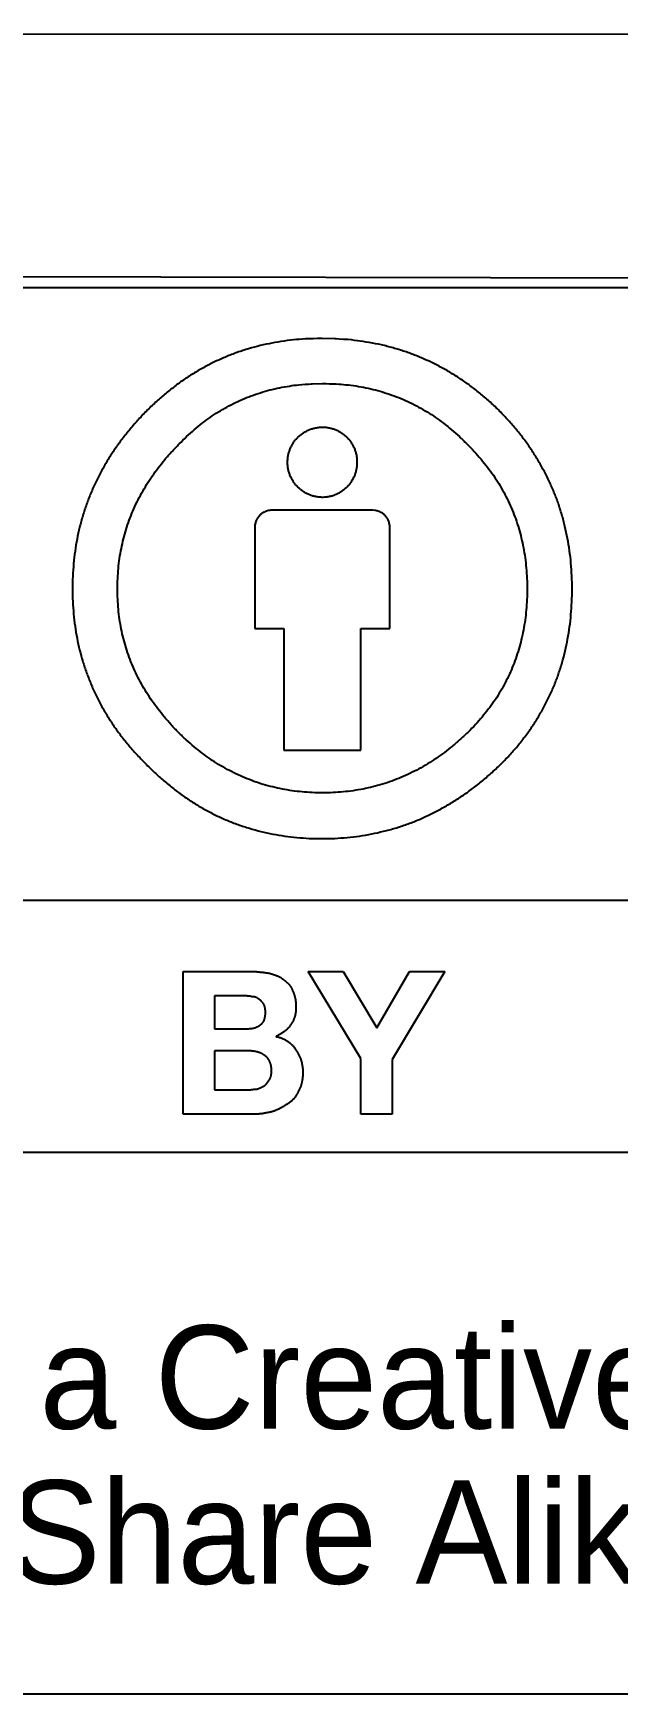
# Model space of a CAD drawing. Header units: inches. Extents: x 0 to 22, y 0 to 17.
# Drawn here: x 20.028 to 20.481, y 0 to 1.285 of the extents above; entities that cross this region are included whole.
import ezdxf

# ---------------------------------------------------------------- set-up
doc = ezdxf.new("R2010")
doc.units = ezdxf.units.IN
doc.header["$LTSCALE"] = 1.21
doc.header["$MEASUREMENT"] = 0
doc.layers.get('0').update_dxf_attribs({"linetype": 'CONTINUOUS'})
doc.layers.add('BALLOONS', color=7, linetype='CONTINUOUS')
doc.styles.get("Standard").update_dxf_attribs({"font": 'veramono.ttf'})

msp = doc.modelspace()

# ---------------------------------------------------------------- linework, layer by layer
at = {"color": 7, "linetype": 'CONTINUOUS'}
msp.add_line((0, 0), (22, 0), dxfattribs=at)
at = {"layer": 'BALLOONS', "color": 7, "linetype": 'CONTINUOUS'}
for p, q in [((18.6251, 1.2854), (21.9932, 1.2841)), ((19.4459, 1.0981), (21.3367, 1.0946)), ((19.4264, 1.0887), (21.3533, 1.0887)), ((20.2622, 1.0489), (20.2521, 1.0491)), ((20.2446, 1.014), (20.2527, 1.0142)), ((20.2792, 0.9561), (20.2793, 0.9533)), ((20.2917, 0.9161), (20.2131, 0.9161)), ((20.2931, 0.916), (20.2917, 0.9161)), ((20.2002, 0.9044), (20.2001, 0.9031)), ((20.2001, 0.9031), (20.2001, 0.8245)), ((20.3047, 0.8245), (20.3047, 0.9031)), ((20.2001, 0.8245), (20.2226, 0.8245)), ((20.2226, 0.8245), (20.2226, 0.7305)), ((20.2823, 0.8245), (20.3047, 0.8245)), ((20.2823, 0.7305), (20.2823, 0.8245)), ((20.2226, 0.7305), (20.2823, 0.7305)), ((21.3739, 0.6141), (19.9968, 0.6141)), ((20.1446, 0.5591), (20.1966, 0.5591)), ((20.1446, 0.4486), (20.1446, 0.5591)), ((20.2415, 0.5591), (20.2687, 0.5591)), ((20.2823, 0.4917), (20.2415, 0.5591)), ((20.2687, 0.5591), (20.2947, 0.5154)), ((20.2947, 0.5154), (20.3201, 0.5591)), ((20.3473, 0.5591), (20.3065, 0.4911)), ((20.3201, 0.5591), (20.3473, 0.5591)), ((20.1922, 0.5402), (20.1688, 0.5402)), ((20.1688, 0.5402), (20.1688, 0.5148)), ((20.1688, 0.5148), (20.1936, 0.5148)), ((20.1954, 0.4976), (20.1688, 0.4976)), ((20.1688, 0.4976), (20.1688, 0.4675)), ((20.1964, 0.4976), (20.1954, 0.4976)), ((20.2823, 0.4486), (20.2823, 0.4917)), ((20.3065, 0.4911), (20.3065, 0.4486)), ((20.1688, 0.4675), (20.1948, 0.4675)), ((20.1984, 0.4486), (20.1446, 0.4486)), ((20.1992, 0.4486), (20.1984, 0.4486)), ((20.3065, 0.4486), (20.2823, 0.4486)), ((21.3846, 0.419), (19.3981, 0.419))]:
    msp.add_line(p, q, dxfattribs=at)
for points, knots in [([(20.2521, 1.0491), (20.2521, 1.0491), (20.2407, 1.0489), (20.2328, 1.0483), (20.2227, 1.0472), (20.2135, 1.0456), (20.2043, 1.0437), (20.1953, 1.0412), (20.1865, 1.0384), (20.1779, 1.035), (20.1695, 1.0313), (20.1613, 1.0271), (20.1533, 1.0225), (20.1455, 1.0175), (20.1379, 1.012), (20.1304, 1.0061), (20.1232, 0.9997), (20.116, 0.9929), (20.1092, 0.9856), (20.1027, 0.9781), (20.0966, 0.9704), (20.091, 0.9625), (20.0858, 0.9545), (20.0811, 0.9463), (20.0768, 0.938), (20.0731, 0.9294), (20.0697, 0.9208), (20.0668, 0.9119), (20.0643, 0.9029), (20.0623, 0.8937), (20.0608, 0.8843), (20.0597, 0.8748), (20.059, 0.865), (20.0588, 0.8552), (20.059, 0.8455), (20.0597, 0.8359), (20.0608, 0.8264), (20.0623, 0.8171), (20.0643, 0.808), (20.0668, 0.7991), (20.0697, 0.7903), (20.0731, 0.7817), (20.0768, 0.7732), (20.0811, 0.765), (20.0858, 0.7569), (20.091, 0.749), (20.0966, 0.7413), (20.1027, 0.7337), (20.1092, 0.7264), (20.1162, 0.7193), (20.1233, 0.7123), (20.1306, 0.7058), (20.1382, 0.6997), (20.1459, 0.6941), (20.1538, 0.6889), (20.1619, 0.6842), (20.1701, 0.6799), (20.1786, 0.6761), (20.1872, 0.6728), (20.196, 0.6699), (20.2049, 0.6674), (20.214, 0.6654), (20.2233, 0.6639), (20.2328, 0.6628), (20.2424, 0.6621), (20.2522, 0.6619), (20.262, 0.6621), (20.2717, 0.6628), (20.2813, 0.6639), (20.2907, 0.6655), (20.2999, 0.6676), (20.309, 0.67), (20.3179, 0.673), (20.3266, 0.6763), (20.3352, 0.6802), (20.3436, 0.6845), (20.3518, 0.6892), (20.3599, 0.6943), (20.3678, 0.6999), (20.3756, 0.7059), (20.3831, 0.7124), (20.3904, 0.7191), (20.3972, 0.7262), (20.4036, 0.7334), (20.4094, 0.7408), (20.4149, 0.7483), (20.4199, 0.7562), (20.4244, 0.7642), (20.4286, 0.7724), (20.4323, 0.7808), (20.4355, 0.7894), (20.4383, 0.7982), (20.4407, 0.8073), (20.4426, 0.8165), (20.4441, 0.8259), (20.4452, 0.8355), (20.4458, 0.8453), (20.4461, 0.8553), (20.4458, 0.8652), (20.4452, 0.8752), (20.4441, 0.8848), (20.4425, 0.8943), (20.4405, 0.9036), (20.4381, 0.9127), (20.4353, 0.9216), (20.432, 0.9303), (20.4282, 0.9388), (20.424, 0.9471), (20.4194, 0.9552), (20.4144, 0.9632), (20.4089, 0.9709), (20.403, 0.9785), (20.3966, 0.9858), (20.3899, 0.993), (20.3827, 0.9997), (20.3754, 1.0061), (20.3678, 1.012), (20.3601, 1.0175), (20.3522, 1.0225), (20.344, 1.0271), (20.3357, 1.0313), (20.3272, 1.035), (20.3185, 1.0384), (20.3096, 1.0412), (20.3005, 1.0437), (20.2913, 1.0456), (20.2814, 1.0472), (20.2736, 1.0482), (20.2622, 1.0489), (20.2622, 1.0489)], [0, 0, 0, 0, 0.008273, 0.016382, 0.024363, 0.032217, 0.039983, 0.04767, 0.055307, 0.06291, 0.070508, 0.078116, 0.085752, 0.093448, 0.101215, 0.109074, 0.117049, 0.125153, 0.133563, 0.141819, 0.149936, 0.157924, 0.165814, 0.173623, 0.181371, 0.189087, 0.196779, 0.204479, 0.212206, 0.219989, 0.227839, 0.235782, 0.243837, 0.252023, 0.260115, 0.268087, 0.275952, 0.283744, 0.291457, 0.299127, 0.306771, 0.314413, 0.322053, 0.329732, 0.337456, 0.345268, 0.353153, 0.361171, 0.369312, 0.377609, 0.385888, 0.39403, 0.40203, 0.409935, 0.41773, 0.425467, 0.433141, 0.440794, 0.448417, 0.456063, 0.463727, 0.471456, 0.479237, 0.487113, 0.495085, 0.503192, 0.511378, 0.519449, 0.527409, 0.535297, 0.543118, 0.550894, 0.558646, 0.566396, 0.574157, 0.581953, 0.589794, 0.597711, 0.605718, 0.613821, 0.622049, 0.63041, 0.638451, 0.646372, 0.654183, 0.661912, 0.669577, 0.677201, 0.684797, 0.69239, 0.700009, 0.70766, 0.715369, 0.72315, 0.731036, 0.739025, 0.747147, 0.75541, 0.763772, 0.771973, 0.780047, 0.787992, 0.795852, 0.803628, 0.811353, 0.819033, 0.826721, 0.834408, 0.842134, 0.849896, 0.857745, 0.865675, 0.87372, 0.881877, 0.890056, 0.898101, 0.906037, 0.913871, 0.921654, 0.929367, 0.937057, 0.944731, 0.95243, 0.960155, 0.967933, 0.97578, 0.983735, 0.991799, 1, 1, 1, 1]), ([(20.2527, 1.0142), (20.2527, 1.0142), (20.262, 1.0141), (20.2685, 1.0136), (20.2767, 1.0127), (20.2843, 1.0114), (20.2918, 1.0098), (20.2992, 1.0078), (20.3064, 1.0054), (20.3135, 1.0027), (20.3204, 0.9996), (20.3271, 0.9961), (20.3338, 0.9923), (20.3402, 0.9881), (20.3465, 0.9835), (20.3527, 0.9785), (20.3587, 0.9732), (20.3644, 0.9675), (20.3701, 0.9618), (20.3754, 0.9558), (20.3804, 0.9496), (20.385, 0.9433), (20.3892, 0.9368), (20.393, 0.9302), (20.3965, 0.9234), (20.3996, 0.9165), (20.4023, 0.9094), (20.4047, 0.9021), (20.4067, 0.8947), (20.4083, 0.8871), (20.4096, 0.8794), (20.4105, 0.8715), (20.411, 0.8634), (20.4112, 0.8552), (20.411, 0.8471), (20.4105, 0.839), (20.4096, 0.8311), (20.4083, 0.8234), (20.4067, 0.8159), (20.4047, 0.8086), (20.4024, 0.8014), (20.3997, 0.7944), (20.3967, 0.7876), (20.3933, 0.7809), (20.3896, 0.7745), (20.3855, 0.7681), (20.381, 0.762), (20.3762, 0.756), (20.3711, 0.7502), (20.3656, 0.7445), (20.3596, 0.739), (20.3534, 0.7336), (20.3471, 0.7287), (20.3406, 0.724), (20.334, 0.7198), (20.3273, 0.7159), (20.3204, 0.7124), (20.3134, 0.7092), (20.3063, 0.7065), (20.299, 0.704), (20.2916, 0.702), (20.2841, 0.7003), (20.2764, 0.699), (20.2686, 0.6981), (20.2607, 0.6975), (20.2527, 0.6973), (20.2447, 0.6975), (20.2368, 0.6981), (20.2291, 0.699), (20.2215, 0.7002), (20.214, 0.7019), (20.2067, 0.7039), (20.1995, 0.7062), (20.1924, 0.709), (20.1855, 0.7121), (20.1787, 0.7155), (20.1721, 0.7194), (20.1655, 0.7236), (20.1592, 0.7281), (20.153, 0.7331), (20.1469, 0.7384), (20.141, 0.7441), (20.1353, 0.75), (20.13, 0.7561), (20.125, 0.7623), (20.1204, 0.7686), (20.1161, 0.7751), (20.1122, 0.7818), (20.1087, 0.7885), (20.1056, 0.7954), (20.1028, 0.8024), (20.1004, 0.8096), (20.0983, 0.8169), (20.0966, 0.8243), (20.0953, 0.8319), (20.0944, 0.8395), (20.0939, 0.8473), (20.0937, 0.8553), (20.0939, 0.8632), (20.0944, 0.8711), (20.0953, 0.8789), (20.0967, 0.8865), (20.0983, 0.894), (20.1004, 0.9013), (20.1028, 0.9085), (20.1057, 0.9156), (20.1088, 0.9226), (20.1124, 0.9294), (20.1163, 0.9361), (20.1206, 0.9426), (20.1253, 0.9491), (20.1304, 0.9554), (20.1358, 0.9616), (20.1415, 0.9674), (20.1472, 0.9732), (20.1532, 0.9785), (20.1592, 0.9835), (20.1655, 0.9881), (20.1719, 0.9923), (20.1784, 0.9961), (20.1852, 0.9996), (20.192, 1.0027), (20.1991, 1.0054), (20.2063, 1.0078), (20.2137, 1.0098), (20.2211, 1.0114), (20.2292, 1.0127), (20.2354, 1.0135), (20.2446, 1.014), (20.2446, 1.014)], [0, 0, 0, 0, 0.008213, 0.016299, 0.024263, 0.032137, 0.039908, 0.047628, 0.055305, 0.062969, 0.070616, 0.078298, 0.086015, 0.093815, 0.101679, 0.109665, 0.117763, 0.126025, 0.134261, 0.142364, 0.150338, 0.158223, 0.166007, 0.173743, 0.18144, 0.18913, 0.196805, 0.204523, 0.212282, 0.220127, 0.228053, 0.236107, 0.244282, 0.252621, 0.260929, 0.269087, 0.277099, 0.284981, 0.292751, 0.300435, 0.308049, 0.315625, 0.323161, 0.3307, 0.338258, 0.34586, 0.353515, 0.361252, 0.36908, 0.377029, 0.385438, 0.393704, 0.401843, 0.409879, 0.417821, 0.425684, 0.433485, 0.441247, 0.448997, 0.456739, 0.464501, 0.472296, 0.480151, 0.488072, 0.496088, 0.504205, 0.512329, 0.520325, 0.528219, 0.536015, 0.543761, 0.55144, 0.559101, 0.566736, 0.574416, 0.582105, 0.589866, 0.59768, 0.605609, 0.613644, 0.621814, 0.630127, 0.638467, 0.646652, 0.654709, 0.662646, 0.670498, 0.678259, 0.685965, 0.693624, 0.701269, 0.708905, 0.716564, 0.72424, 0.731985, 0.739798, 0.747701, 0.755705, 0.763828, 0.771826, 0.779728, 0.787533, 0.795292, 0.803007, 0.810708, 0.818406, 0.826143, 0.833915, 0.841758, 0.849684, 0.857727, 0.865897, 0.874214, 0.882688, 0.890864, 0.898896, 0.906817, 0.914633, 0.922368, 0.930054, 0.937692, 0.945324, 0.952954, 0.960613, 0.968317, 0.976094, 0.98395, 0.991914, 1, 1, 1, 1]), ([(20.2793, 0.9533), (20.2793, 0.9533), (20.2792, 0.9502), (20.2788, 0.948), (20.2782, 0.9453), (20.2773, 0.9428), (20.2762, 0.9405), (20.2748, 0.9382), (20.2733, 0.9361), (20.2716, 0.9342), (20.2697, 0.9324), (20.2677, 0.9308), (20.2654, 0.9294), (20.2631, 0.9283), (20.2607, 0.9273), (20.2581, 0.9267), (20.2554, 0.9262), (20.2527, 0.9261), (20.2499, 0.9262), (20.2471, 0.9267), (20.2445, 0.9273), (20.242, 0.9283), (20.2396, 0.9294), (20.2373, 0.9308), (20.2353, 0.9324), (20.2333, 0.9342), (20.2316, 0.9361), (20.2301, 0.9382), (20.2287, 0.9405), (20.2276, 0.9428), (20.2267, 0.9453), (20.226, 0.9479), (20.2256, 0.9506), (20.2255, 0.9533), (20.2256, 0.9561), (20.226, 0.9587), (20.2267, 0.9613), (20.2276, 0.9638), (20.2287, 0.9662), (20.2301, 0.9685), (20.2316, 0.9706), (20.2333, 0.9725), (20.2353, 0.9743), (20.2373, 0.9758), (20.2396, 0.9772), (20.242, 0.9784), (20.2445, 0.9793), (20.2471, 0.98), (20.2499, 0.9804), (20.2527, 0.9806), (20.2554, 0.9804), (20.2581, 0.98), (20.2607, 0.9793), (20.2631, 0.9784), (20.2655, 0.9772), (20.2676, 0.9759), (20.2697, 0.9743), (20.2716, 0.9725), (20.2733, 0.9706), (20.2748, 0.9685), (20.2762, 0.9662), (20.2773, 0.9639), (20.2782, 0.9612), (20.2788, 0.9592), (20.2792, 0.9561), (20.2792, 0.9561)], [0, 0, 0, 0, 0.01635, 0.032539, 0.048474, 0.064303, 0.079985, 0.095575, 0.111105, 0.126585, 0.142065, 0.157532, 0.173045, 0.188582, 0.204251, 0.22006, 0.236125, 0.252477, 0.269535, 0.286124, 0.302445, 0.318446, 0.334363, 0.350056, 0.36572, 0.381277, 0.396921, 0.412493, 0.428155, 0.443822, 0.459675, 0.47561, 0.491799, 0.508145, 0.524598, 0.540787, 0.556756, 0.572542, 0.588273, 0.603905, 0.619505, 0.63507, 0.650676, 0.666318, 0.68203, 0.697916, 0.713941, 0.730253, 0.746843, 0.763897, 0.780245, 0.796311, 0.81211, 0.827804, 0.843309, 0.858841, 0.874287, 0.889815, 0.905215, 0.920774, 0.936333, 0.95208, 0.967842, 0.983811, 1, 1, 1, 1]), ([(20.2131, 0.9161), (20.2131, 0.9161), (20.2116, 0.9161), (20.2106, 0.9159), (20.2093, 0.9155), (20.2081, 0.9151), (20.2069, 0.9145), (20.2059, 0.9139), (20.2049, 0.9131), (20.204, 0.9123), (20.2031, 0.9113), (20.2024, 0.9103), (20.2017, 0.9093), (20.2011, 0.9081), (20.2007, 0.9069), (20.2004, 0.9059), (20.2002, 0.9044), (20.2002, 0.9044)], [0, 0, 0, 0, 0.069748, 0.137465, 0.204692, 0.271132, 0.337758, 0.403411, 0.469127, 0.534874, 0.600621, 0.666337, 0.731991, 0.798617, 0.865056, 0.932284, 1, 1, 1, 1]), ([(20.3047, 0.9031), (20.3047, 0.9031), (20.3047, 0.9046), (20.3045, 0.9056), (20.3042, 0.9069), (20.3037, 0.9081), (20.3032, 0.9093), (20.3025, 0.9103), (20.3017, 0.9113), (20.3009, 0.9123), (20.3, 0.9131), (20.299, 0.9139), (20.2979, 0.9145), (20.2968, 0.9151), (20.2955, 0.9155), (20.2945, 0.9158), (20.2931, 0.916), (20.2931, 0.916)], [0, 0, 0, 0, 0.069778, 0.137493, 0.204799, 0.27113, 0.338025, 0.403515, 0.469415, 0.534743, 0.600946, 0.666661, 0.73284, 0.798629, 0.865357, 0.932285, 1, 1, 1, 1]), ([(20.1966, 0.5591), (20.1966, 0.5591), (20.1977, 0.5591), (20.1985, 0.5591), (20.1995, 0.559), (20.2004, 0.559), (20.2014, 0.559), (20.2023, 0.5589), (20.2032, 0.5588), (20.2041, 0.5587), (20.205, 0.5587), (20.2058, 0.5586), (20.2067, 0.5585), (20.2075, 0.5584), (20.2084, 0.5582), (20.2092, 0.5581), (20.21, 0.558), (20.2108, 0.5579), (20.2116, 0.5577), (20.2125, 0.5575), (20.2133, 0.5573), (20.2141, 0.557), (20.2149, 0.5568), (20.2156, 0.5565), (20.2163, 0.5563), (20.217, 0.556), (20.2177, 0.5557), (20.2184, 0.5554), (20.219, 0.5551), (20.2196, 0.5548), (20.2203, 0.5544), (20.2208, 0.554), (20.2214, 0.5536), (20.222, 0.5532), (20.2225, 0.5527), (20.2231, 0.5523), (20.2236, 0.5519), (20.2242, 0.5514), (20.2247, 0.5509), (20.2252, 0.5505), (20.2257, 0.55), (20.2262, 0.5495), (20.2267, 0.549), (20.2271, 0.5485), (20.2275, 0.5479), (20.2279, 0.5474), (20.2283, 0.5468), (20.2286, 0.5462), (20.2289, 0.5456), (20.2291, 0.5449), (20.2294, 0.5442), (20.2297, 0.5436), (20.23, 0.5429), (20.2303, 0.5421), (20.2306, 0.5414), (20.2308, 0.5406), (20.231, 0.5399), (20.2312, 0.5391), (20.2314, 0.5383), (20.2316, 0.5374), (20.2317, 0.5366), (20.2318, 0.5357), (20.2319, 0.5348), (20.232, 0.5339), (20.232, 0.5329), (20.232, 0.5319), (20.232, 0.5308), (20.232, 0.5298), (20.2319, 0.5288), (20.2318, 0.5278), (20.2317, 0.5269), (20.2315, 0.5259), (20.2313, 0.525), (20.2311, 0.5242), (20.2308, 0.5233), (20.2305, 0.5225), (20.2302, 0.5217), (20.2298, 0.5209), (20.2294, 0.5201), (20.2289, 0.5193), (20.2284, 0.5185), (20.2279, 0.5178), (20.2274, 0.5171), (20.227, 0.5164), (20.2264, 0.5158), (20.2259, 0.5152), (20.2253, 0.5146), (20.2247, 0.514), (20.2241, 0.5134), (20.2234, 0.5128), (20.2227, 0.5123), (20.2219, 0.5118), (20.2211, 0.5113), (20.2203, 0.5107), (20.2195, 0.5103), (20.2185, 0.5098), (20.2178, 0.5093), (20.216, 0.5088), (20.2182, 0.5085), (20.2192, 0.5081), (20.2205, 0.5077), (20.2216, 0.5072), (20.2228, 0.5067), (20.2239, 0.5061), (20.2249, 0.5055), (20.2259, 0.5049), (20.2268, 0.5042), (20.2277, 0.5035), (20.2286, 0.5027), (20.2294, 0.5019), (20.2301, 0.501), (20.2308, 0.5002), (20.2315, 0.4992), (20.232, 0.4982), (20.2327, 0.4973), (20.2333, 0.4964), (20.2338, 0.4954), (20.2344, 0.4945), (20.2348, 0.4934), (20.2353, 0.4924), (20.2357, 0.4913), (20.236, 0.4903), (20.2363, 0.4891), (20.2366, 0.488), (20.2368, 0.4868), (20.237, 0.4856), (20.2372, 0.4844), (20.2373, 0.4831), (20.2373, 0.4818), (20.2374, 0.4806), (20.2373, 0.4795), (20.2373, 0.4785), (20.2372, 0.4776), (20.2371, 0.4766), (20.237, 0.4757), (20.2369, 0.4748), (20.2367, 0.4739), (20.2365, 0.473), (20.2362, 0.4721), (20.236, 0.4712), (20.2357, 0.4704), (20.2354, 0.4695), (20.235, 0.4687), (20.2346, 0.4679), (20.2342, 0.4671), (20.2338, 0.4663), (20.2335, 0.4655), (20.2331, 0.4648), (20.2327, 0.4641), (20.2323, 0.4633), (20.2318, 0.4626), (20.2313, 0.4619), (20.2308, 0.4613), (20.2303, 0.4606), (20.2297, 0.46), (20.2291, 0.4594), (20.2285, 0.4588), (20.2278, 0.4582), (20.2271, 0.4577), (20.2264, 0.4572), (20.2257, 0.4567), (20.225, 0.4563), (20.2243, 0.4558), (20.2236, 0.4554), (20.2229, 0.4549), (20.2222, 0.4545), (20.2214, 0.4541), (20.2207, 0.4537), (20.2199, 0.4533), (20.2192, 0.4528), (20.2184, 0.4525), (20.2176, 0.4521), (20.2168, 0.4518), (20.216, 0.4514), (20.2151, 0.4511), (20.2143, 0.4508), (20.2134, 0.4506), (20.2125, 0.4503), (20.2116, 0.4501), (20.2108, 0.4499), (20.2099, 0.4498), (20.209, 0.4496), (20.2081, 0.4494), (20.2072, 0.4493), (20.2063, 0.4491), (20.2054, 0.449), (20.2046, 0.4489), (20.2037, 0.4488), (20.2028, 0.4488), (20.2019, 0.4487), (20.201, 0.4486), (20.2003, 0.4486), (20.1992, 0.4486), (20.1992, 0.4486)], [0, 0, 0, 0, 0.005623, 0.011247, 0.016737, 0.022195, 0.02752, 0.032851, 0.038083, 0.043257, 0.048292, 0.053301, 0.058208, 0.06309, 0.067838, 0.072552, 0.077131, 0.08172, 0.086847, 0.091867, 0.096715, 0.101485, 0.106082, 0.110613, 0.115006, 0.119402, 0.123579, 0.127748, 0.131853, 0.135975, 0.139984, 0.144052, 0.148065, 0.152197, 0.156244, 0.160291, 0.164311, 0.168397, 0.172357, 0.176363, 0.180315, 0.184316, 0.188176, 0.192096, 0.195964, 0.199883, 0.203746, 0.207685, 0.211613, 0.215633, 0.219875, 0.224194, 0.228554, 0.232994, 0.23744, 0.241992, 0.24658, 0.251345, 0.256062, 0.260965, 0.265938, 0.271063, 0.276237, 0.281638, 0.28713, 0.292822, 0.299021, 0.305056, 0.310863, 0.316515, 0.321961, 0.327324, 0.332592, 0.337777, 0.342865, 0.347943, 0.352969, 0.358077, 0.3632, 0.368372, 0.373671, 0.379092, 0.383679, 0.38832, 0.392964, 0.397693, 0.402484, 0.407346, 0.412263, 0.417311, 0.422466, 0.427731, 0.433104, 0.438612, 0.444313, 0.450104, 0.456118, 0.462254, 0.469969, 0.477587, 0.485001, 0.492342, 0.49942, 0.50648, 0.51337, 0.520228, 0.526875, 0.533498, 0.540019, 0.546582, 0.553041, 0.559532, 0.566023, 0.572617, 0.578905, 0.585275, 0.591561, 0.598, 0.604364, 0.610875, 0.617369, 0.624, 0.63063, 0.637425, 0.644254, 0.651287, 0.658379, 0.665687, 0.673045, 0.680668, 0.686291, 0.691921, 0.697423, 0.7029, 0.70827, 0.71366, 0.718974, 0.72425, 0.729452, 0.734659, 0.739811, 0.744977, 0.750105, 0.755243, 0.760318, 0.765471, 0.770289, 0.775122, 0.779928, 0.784756, 0.789547, 0.794406, 0.799237, 0.804077, 0.808919, 0.813805, 0.81867, 0.823593, 0.828539, 0.83356, 0.838595, 0.84369, 0.848322, 0.853001, 0.85773, 0.862505, 0.867345, 0.872214, 0.87714, 0.882079, 0.887094, 0.892096, 0.897166, 0.902255, 0.907397, 0.912517, 0.917682, 0.922893, 0.928176, 0.933386, 0.938574, 0.943756, 0.948912, 0.954069, 0.959204, 0.964334, 0.969444, 0.974553, 0.97965, 0.984745, 0.989831, 0.994917, 1, 1, 1, 1]), ([(20.1936, 0.5148), (20.1936, 0.5148), (20.1945, 0.5148), (20.1951, 0.5148), (20.1959, 0.5149), (20.1966, 0.5149), (20.1973, 0.515), (20.198, 0.5151), (20.1987, 0.5152), (20.1994, 0.5153), (20.2, 0.5155), (20.2007, 0.5157), (20.2013, 0.516), (20.2019, 0.5163), (20.2025, 0.5166), (20.2031, 0.5169), (20.2037, 0.5173), (20.2042, 0.5177), (20.2048, 0.5181), (20.2053, 0.5185), (20.2057, 0.5189), (20.2062, 0.5194), (20.2065, 0.5199), (20.2069, 0.5204), (20.2072, 0.521), (20.2075, 0.5216), (20.2077, 0.5223), (20.2079, 0.523), (20.208, 0.5237), (20.2082, 0.5245), (20.2083, 0.5253), (20.2083, 0.5261), (20.2084, 0.5269), (20.2084, 0.5276), (20.2084, 0.5282), (20.2084, 0.5287), (20.2083, 0.5291), (20.2083, 0.5295), (20.2082, 0.53), (20.2082, 0.5304), (20.2081, 0.5308), (20.208, 0.5312), (20.2079, 0.5316), (20.2079, 0.5319), (20.2077, 0.5323), (20.2077, 0.5326), (20.2075, 0.5329), (20.2074, 0.5332), (20.2073, 0.5334), (20.2072, 0.5337), (20.207, 0.534), (20.2068, 0.5343), (20.2065, 0.5346), (20.2063, 0.5349), (20.2061, 0.5352), (20.2058, 0.5355), (20.2056, 0.5357), (20.2054, 0.536), (20.2051, 0.5362), (20.2049, 0.5365), (20.2046, 0.5367), (20.2043, 0.5369), (20.204, 0.5372), (20.2037, 0.5374), (20.2034, 0.5376), (20.2031, 0.5378), (20.2029, 0.538), (20.2026, 0.5382), (20.2023, 0.5384), (20.2021, 0.5386), (20.2018, 0.5388), (20.2015, 0.5389), (20.2012, 0.539), (20.2009, 0.5392), (20.2005, 0.5393), (20.2002, 0.5394), (20.1998, 0.5394), (20.1994, 0.5395), (20.199, 0.5395), (20.1986, 0.5396), (20.1982, 0.5396), (20.1978, 0.5396), (20.1974, 0.5397), (20.1971, 0.5398), (20.1967, 0.5399), (20.1963, 0.5399), (20.1959, 0.54), (20.1956, 0.54), (20.1952, 0.5401), (20.1948, 0.5401), (20.1944, 0.5401), (20.194, 0.5402), (20.1936, 0.5402), (20.1933, 0.5402), (20.1929, 0.5402), (20.1926, 0.5402), (20.1922, 0.5402), (20.1922, 0.5402)], [0, 0, 0, 0, 0.016569, 0.033016, 0.048974, 0.064941, 0.080457, 0.095895, 0.111058, 0.126145, 0.140823, 0.155687, 0.17033, 0.185001, 0.19971, 0.214604, 0.2296, 0.244859, 0.258716, 0.272435, 0.286057, 0.299785, 0.31358, 0.327588, 0.341891, 0.356548, 0.371657, 0.38727, 0.403442, 0.419915, 0.437135, 0.454925, 0.473191, 0.492073, 0.501837, 0.511483, 0.521146, 0.530425, 0.539906, 0.549114, 0.558109, 0.566598, 0.575319, 0.583387, 0.591309, 0.59863, 0.605861, 0.612445, 0.61855, 0.624067, 0.632937, 0.641312, 0.64966, 0.657443, 0.66555, 0.673198, 0.680922, 0.688371, 0.696183, 0.703813, 0.711657, 0.719402, 0.727546, 0.735534, 0.743985, 0.75232, 0.759318, 0.766158, 0.773145, 0.780021, 0.787269, 0.794391, 0.801761, 0.809113, 0.817073, 0.824892, 0.833153, 0.841472, 0.850282, 0.859038, 0.868171, 0.877546, 0.885507, 0.893325, 0.901488, 0.909575, 0.918021, 0.926304, 0.934828, 0.942935, 0.951436, 0.959921, 0.968277, 0.976368, 0.98446, 0.992294, 1, 1, 1, 1]), ([(20.1948, 0.4675), (20.1948, 0.4675), (20.1953, 0.4675), (20.1957, 0.4675), (20.1961, 0.4676), (20.1966, 0.4676), (20.197, 0.4676), (20.1975, 0.4677), (20.1979, 0.4677), (20.1984, 0.4678), (20.1988, 0.4679), (20.1992, 0.4679), (20.1997, 0.468), (20.2001, 0.468), (20.2006, 0.468), (20.201, 0.4681), (20.2014, 0.4681), (20.2019, 0.468), (20.2022, 0.4682), (20.2026, 0.4683), (20.2029, 0.4685), (20.2033, 0.4686), (20.2037, 0.4688), (20.204, 0.4689), (20.2044, 0.4691), (20.2048, 0.4692), (20.2051, 0.4694), (20.2055, 0.4696), (20.2058, 0.4698), (20.2061, 0.4699), (20.2064, 0.4701), (20.2067, 0.4702), (20.207, 0.4703), (20.2073, 0.4704), (20.2075, 0.4707), (20.2079, 0.4709), (20.2081, 0.4712), (20.2085, 0.4714), (20.2087, 0.4717), (20.209, 0.472), (20.2092, 0.4723), (20.2095, 0.4726), (20.2097, 0.4729), (20.21, 0.4732), (20.2102, 0.4735), (20.2105, 0.4738), (20.2107, 0.4742), (20.2109, 0.4745), (20.2111, 0.4749), (20.2114, 0.4752), (20.2116, 0.4755), (20.2118, 0.4759), (20.2119, 0.4762), (20.2121, 0.4766), (20.2123, 0.477), (20.2124, 0.4774), (20.2126, 0.4778), (20.2127, 0.4783), (20.2128, 0.4787), (20.2129, 0.4792), (20.2129, 0.4797), (20.213, 0.4802), (20.2131, 0.4807), (20.2131, 0.4812), (20.2131, 0.4817), (20.2131, 0.4824), (20.2131, 0.4832), (20.2131, 0.4842), (20.2129, 0.4851), (20.2128, 0.486), (20.2126, 0.4869), (20.2124, 0.4877), (20.2121, 0.4885), (20.2118, 0.4893), (20.2114, 0.49), (20.2111, 0.4907), (20.2106, 0.4914), (20.2101, 0.492), (20.2096, 0.4926), (20.2091, 0.4931), (20.2085, 0.4936), (20.2078, 0.4941), (20.2072, 0.4945), (20.2066, 0.4949), (20.206, 0.4953), (20.2054, 0.4956), (20.2047, 0.496), (20.204, 0.4962), (20.2032, 0.4965), (20.2025, 0.4967), (20.2017, 0.497), (20.2009, 0.4971), (20.2, 0.4973), (20.1992, 0.4974), (20.1982, 0.4975), (20.1975, 0.4976), (20.1964, 0.4976), (20.1964, 0.4976)], [0, 0, 0, 0, 0.008457, 0.016918, 0.0254, 0.033881, 0.042396, 0.050887, 0.059402, 0.067904, 0.076449, 0.084964, 0.093479, 0.10196, 0.110451, 0.118924, 0.127385, 0.135952, 0.142694, 0.149898, 0.157225, 0.164719, 0.172239, 0.179965, 0.187588, 0.195315, 0.202776, 0.21009, 0.217098, 0.224057, 0.23041, 0.236512, 0.242057, 0.247151, 0.254726, 0.262279, 0.269787, 0.277221, 0.284715, 0.292288, 0.299722, 0.30723, 0.314805, 0.322269, 0.329778, 0.337421, 0.345081, 0.352681, 0.360342, 0.36785, 0.375583, 0.383259, 0.391174, 0.399142, 0.407348, 0.415554, 0.424041, 0.432604, 0.441469, 0.450555, 0.459914, 0.46924, 0.478966, 0.488805, 0.499073, 0.509333, 0.528279, 0.546575, 0.564501, 0.581624, 0.598607, 0.61496, 0.631073, 0.64671, 0.66249, 0.677632, 0.692733, 0.707613, 0.72262, 0.737446, 0.752413, 0.76743, 0.781183, 0.794845, 0.808862, 0.822827, 0.837299, 0.851868, 0.866737, 0.881821, 0.89757, 0.91349, 0.929894, 0.946617, 0.963983, 0.981716, 1, 1, 1, 1])]:
    msp.add_open_spline(points, degree=3, knots=knots, dxfattribs=at)

# ---------------------------------------------------------------- texts
at = {"layer": 'BALLOONS', "color": 2, "linetype": 'CONTINUOUS', "insert": (18.7134, 0.2852), "char_height": 0.08, "width": 3.245128, "attachment_point": 1, "line_spacing_factor": 0.9}
msp.add_mtext('This work is licensed under a Creative Commons \\PAttribution-Noncommercial-Share Alike 3.0 License', dxfattribs=at)

doc.saveas('drawing.dxf')
